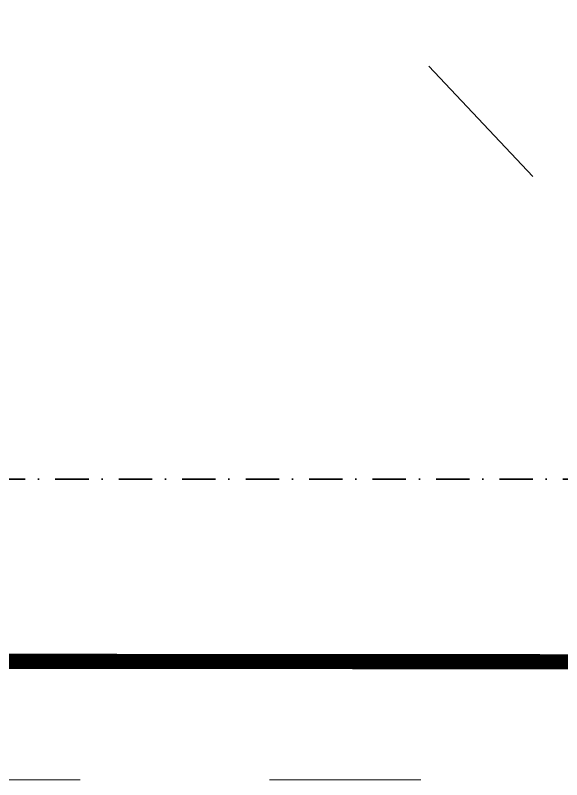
# Model space of a CAD drawing. Header units: millimetres. Extents: x 1322820 to 1391563, y 1051909 to 1098256.
# Drawn here: x 1366536 to 1369423, y 1084683 to 1088720 of the extents above; entities that cross this region are included whole.
import ezdxf
from ezdxf.enums import TextEntityAlignment as Align

# ---------------------------------------------------------------- set-up
doc = ezdxf.new("R2010")
doc.units = ezdxf.units.MM
doc.header["$MEASUREMENT"] = 0
doc.linetypes.add('AStair_dashed', pattern=[1800, 800, -1000])
doc.linetypes.add('Dot & Dashed', pattern=[335.138881, 176.388884, -88.194442, 0, -70.555556])
doc.layers.get('0').update_dxf_attribs({"true_color": 0x787878})
doc.layers.add('circuite prize vitali', color=1, linetype='Continuous')
doc.layers.add('New_arhitectura - axe', color=7, linetype='Continuous', true_color=0x787878)
doc.layers.add('New_arhitectura - axe_Pen_No__201', color=7, linetype='Continuous', lineweight=35, true_color=0x787878)
doc.layers.add('New_arhitectura - desen 2D_Pen_No__2', color=7, linetype='Continuous', lineweight=13, true_color=0x787878)
doc.styles.add('GENERATED_STYLE_1', font='arialbd.ttf')

# ---------------------------------------------------------------- blocks, each defined once
blk = doc.blocks.new('Standard grid marker_5')
at = {"layer": 'New_arhitectura - axe_Pen_No__201', "linetype": 'Dot & Dashed', "lineweight": 35}
blk.add_line((1000, 0), (12906.1, 0), dxfattribs=at)
at = {"layer": 'New_arhitectura - axe_Pen_No__201', "lineweight": 35, "style": 'GENERATED_STYLE_1'}
blk.add_attdef('AC_MarkerText_1', text='', height=125, rotation=180, dxfattribs=at).set_placement((-106.1, 7.1), align=Align.MIDDLE_CENTER)
blk = doc.blocks.new('terasa')
at = {"layer": 'New_arhitectura - desen 2D_Pen_No__2', "linetype": 'AStair_dashed', "lineweight": 13}
for p, q in [((1366250.832, 1091069.561), (1372278.547, 1084683.356)), ((1372278.547, 1084683.356), (1366328.539, 1084683.356))]:
    blk.add_line(p, q, dxfattribs=at)
at = {"layer": 'New_arhitectura - axe', "linetype": 'Continuous', "lineweight": 13, "zscale": 1000, "rotation": 180}
blk.add_blockref('Standard grid marker_5', (1375634.605, 1086270.65), dxfattribs=at)

msp = doc.modelspace()

# ---------------------------------------------------------------- block references
msp.add_blockref('terasa', (0, 0))

# ---------------------------------------------------------------- next in the draw order: linework, layer by layer
at = {"layer": 'circuite prize vitali', "lineweight": 20, "const_width": 80}
msp.add_lwpolyline([(1362139.3, 1085500.6), (1362570.8, 1085311.7), (1371715.3, 1085304.5), (1373094.7, 1085275.9), (1373094.7, 1085275.9), (1373094.7, 1085275.9), (1373094.7, 1085275.9), (1373094.7, 1085275.9), (1373094.7, 1085275.9), (1373094.7, 1085275.9), (1373094.7, 1085275.9)], dxfattribs=at)

doc.saveas('drawing.dxf')
